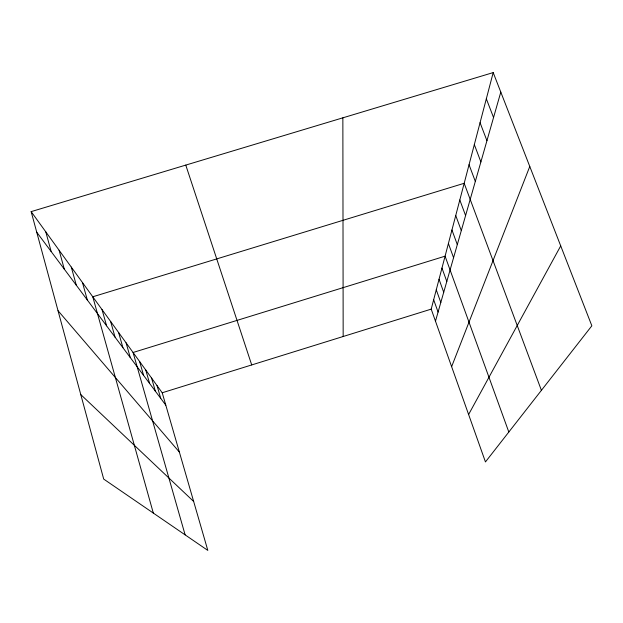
<?xml version="1.0" encoding="UTF-8"?>
<svg xmlns="http://www.w3.org/2000/svg" width="623" height="623" viewBox="0 0 623 623"><rect width="100%" height="100%" fill="white"/><g stroke="black" fill="none" stroke-linecap="round" stroke-linejoin="round"><path stroke-width="0.93" d="M493.198 72.587L591.85 325.806L485.449 461.931L431.202 309.133L493.198 72.587L31.15 211.625L103.698 479.079L207.817 550.413L162.214 392.763L31.15 211.625M435.477 321.172L500.799 92.095M451.628 366.667L529.776 166.473M468.613 414.513L560.716 245.89M162.214 392.763L431.202 309.133M80.78 394.593L193.66 501.468M58.025 310.706L179.385 452.103M36.734 232.208L165.811 405.176M486.329 98.792L493.548 117.521M480.06 122.7L486.937 140.697M474.329 144.598L480.886 161.925M469.049 164.721L475.326 181.425M541.403 390.341L464.182 183.287L92.772 296.789L153.313 513.064M459.813 199.983L465.591 215.581M455.74 215.503L461.3 230.611M451.948 229.98L457.305 244.621M448.404 243.507L453.575 257.712M508.82 432.035L445.079 256.178L133.073 352.486L185.124 534.861M441.964 268.069L446.8 281.471M439.036 279.252L443.716 292.288M436.271 289.788L440.811 302.474M433.663 299.733L438.07 312.084M185.779 165.095L251.715 364.938M157.051 385.621L160.734 398.377M151.584 378.068L155.353 391.174M145.79 370.054L149.652 383.534M139.63 361.542L143.602 375.42M126.087 342.829L130.277 357.563M118.611 332.503L122.926 347.712M110.614 321.445L115.053 337.16M102.024 309.569L106.595 325.821M82.47 282.554L87.337 300.021M71.295 267.103L76.318 285.256M59.107 250.267L64.309 269.159M45.783 231.849L51.172 251.552M342.86 117.825L343.164 336.506"/></g></svg>
